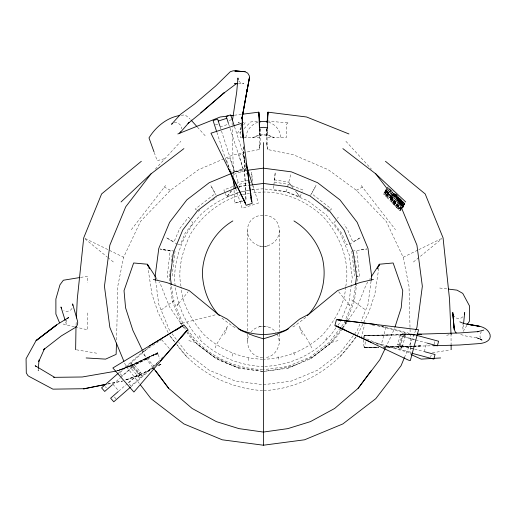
<?xml version="1.0" encoding="UTF-8"?>
<svg xmlns="http://www.w3.org/2000/svg" width="516" height="516" viewBox="0 0 516 516"><rect width="100%" height="100%" fill="white"/><g stroke="black" fill="none" stroke-linecap="round" stroke-linejoin="round"><path stroke-width="0.39" stroke-dasharray="2.58 1.94" d="M267.365 127.839L267.32 134.902L267.32 129.374M410.659 354.376L409.02 286.283L403.157 257.258L386.278 221.39L356.343 190.288L328.253 169.719L293.759 154.89L267.688 149.53L266.45 143.003L266.682 128.665M363.393 339.741L363.516 344.34L364.328 347.571L378.602 347.41M365.218 341.798L364.973 345.984L364.328 347.571L378.731 347.191L364.328 347.571M116.603 339.915L117.764 286.283L123.627 257.258L140.507 221.39L170.441 190.288L198.531 169.719L233.026 154.89L259.103 149.53L259.548 146.318L259.903 128.69M76.065 325.067L76.252 321.126M273.822 185.87L273.564 189.662L286.309 191.688L300.009 196.977L301.46 193.474M273.873 185.109L275.221 172.273L274.557 182.142L288.27 184.315L302.911 189.965L301.75 192.771M38.3 369.308L38.178 370.856L37.984 369.301M463.491 324.409L463.007 329.156L462.588 324.59M361.277 338.29L364.541 324.88M172.112 276.002L175.021 251.24M170.261 269.416L169.229 277.279L172.434 301.647L180.929 322.165M171.299 261.554L172.434 252.905M247.499 330.775L247.499 230.639C247.287 209.999 279.498 209.999 279.285 230.639L279.285 330.775M262.709 357.704C251.234 357.704 243.617 343.669 249.628 333.955M279.285 230.639C279.53 240.837 268.92 248.415 259.277 245.99M279.285 333.955C281.272 344.03 276.415 357.078 264.766 357.614M345.681 287.135C344.424 305.285 334.323 321.352 322.661 334.781C306.749 349.719 286.032 358.594 264.166 359.226M345.785 286.361C350.403 260.961 339.889 234.812 322.661 216.243C303.911 198.802 277.402 188.353 251.769 193.223M355.298 285.89L353.35 300.66L344.049 323.126L329.247 342.411L309.961 357.214L287.496 366.515L263.392 369.688M371.068 281.13L367.992 304.485L361.084 321.171M245.926 137.559C246.287 130.219 251.931 123.782 258.955 121.879M248.222 360.484L248.738 356.679M378.796 268.159L374.88 294.075L368.805 312.27L357.594 334.697M259.103 149.53L260.335 143.003L260.103 128.665M363.619 337.103L364.264 335.516L391.773 334.787L394.869 327.383M245.719 170.454L245.016 169.816L245.216 168.88L245.719 170.454L233.38 174.44L232.245 127.639M259.548 146.318L260.335 143.003M232.116 356.143L232.993 352.486M286.303 191.713L287.289 188.018M290.676 174.801L288.708 182.2L292.946 187.74M287.483 187.276L288.27 184.315M399.339 344.946L401.661 336.271M399.971 345.404L402.441 336.193M400.229 347.229L403.583 334.697L405.163 335.123L404.247 335.368L401.319 334.587L402.235 334.336L402.48 333.413L401.816 332.743L405.034 333.607L405.699 334.278L401.848 348.648L400.938 348.9L397.72 348.036L398.629 347.784L398.874 346.862L398.21 346.191L401.138 346.978L401.803 347.649L400.229 347.229L401.138 346.978M424.313 351.635L426.635 342.966M430.57 357.427L431.189 355.124M434.13 344.153L434.949 341.076M66.661 319.765L66.183 321.223L66.396 324.306L65.448 321.294M228.769 166.907L226.292 159.238L229.917 158.064L234.316 171.68L234.696 171.957L243.242 169.196L238.992 155.135L242.623 153.962L245.848 163.933M154.477 367.463L139.778 374.739L138.552 376.448L139.784 375.371L131.238 365.612L130.013 366.689L130.941 366.508L131.238 365.612L157.599 352.809L159.812 359.026M224.544 334.458L227.691 326.106L216.481 344.533L215.191 347.919M174.292 251.099L160.024 248.989L170.435 250.924L169.964 252.092L167.184 277.156L170.706 276.331M325.731 339.915L327.447 335.71M359.878 324.074L357.175 330.608L339.967 353.034L317.54 370.243L291.417 381.06L263.392 384.749L235.367 381.06L209.244 370.243L186.818 353.034L178.691 342.443M404.409 357.633L415.702 330.356M390.922 190.636L389.651 191.804M392.341 193.423L392.534 193.023L387.716 187.966M390.541 198.267L390.244 198.892L400.532 209.67M391.07 197.164L390.593 198.157L400.339 208.374M391.463 196.344L391.115 197.073L395.985 202.182M392.205 197.576L389.883 199.64L398.062 208.361L399.803 206.813M402.854 207.606L403.151 206.98L400.442 204.143M403.202 206.871L403.68 205.871L393.392 195.093M404.118 204.962L393.856 194.126L392.044 195.828M398.604 201.801L402.396 205.774L404.77 203.594L398.268 196.79M385.594 347.681L391.773 334.787M310.445 195.545L316.011 185.502L311.606 193.635L331.511 209.032L329.743 210.496M463.149 331.446L466.903 325.319M367.85 282.059L366.141 284.697L357.272 306.807L348.3 320.01M369.559 279.414L370.411 278.098M481.493 331.607C479.493 333.987 479.487 337.709 481.422 340.134L479.699 338.522L482.099 340.089L477.468 338.09L478.532 338.277L465.871 336.026L459.692 334.194M342.463 328.595L337.98 335.194L331.369 342.437L310.477 358.826L287.767 368.237L264.179 371.339L279.749 369.198L296.687 364.522L314.541 355.666L329.976 343.862L344.946 324.358L354.35 301.647L357.562 277.279L357.349 275.705M342.914 327.931L347.849 320.668M237.263 133.36L241.391 127.865M243.687 124.814L245.519 122.369L238.121 122.26L240.366 124.317M250.892 332.31C254.459 327.196 261.612 325.396 267.507 326.551M335.948 327.795C320.475 351.822 292.379 365.496 264.186 366.399M337.896 325.261L340.328 322.087L349.203 300.66L352.228 277.666L349.203 254.678L340.328 233.251L326.209 214.85L307.813 200.737L286.386 191.862L264.186 188.933M335.568 220.751L333.755 223.105L341.773 233.374L346.475 244.752L348.623 244.429M337.38 218.397L338.29 217.223M131.328 229.697L165.61 185.508M72.027 308.433C70.408 311.219 66.564 312.219 63.778 310.613M356.279 336.632C335.4 367.934 302.066 388.516 264.179 390.606M178.678 303.492L188.108 291.753M339.87 357.027L357.246 335.4M157.412 362.877L154.174 366.425L141.977 352.493L161.444 339.728M157.954 362.29L163.346 356.382M155.342 169.132L180.884 141.287M239.559 133.07L241.243 131.399M244.042 128.626L250.757 121.957L259.696 120.899M387.426 187.54L388.329 186.682M389.335 191.623L390.722 190.301M389.574 191.913L390.967 190.591M390.67 191.881L392.076 190.539M391.767 193.003L393.192 191.642M391.122 193.835L392.992 192.062L391.425 190.307M391.438 193.739L392.87 192.32L388.051 187.269L385.626 189.604L388.271 192.513L389.109 192.358M386.555 189.004L385.207 190.43L386.02 191.281L387.181 190.249M386.22 189.701L385.02 191.217L389.651 196.261M386.716 190.062L384.343 192.236L388.361 196.609L390.683 194.545M386.987 190.662L383.498 194.003L384.31 194.855L386.774 192.5L384.452 194.571L386.2 196.809L388.651 194.474L386.329 196.544L388.316 199.066L390.825 196.596L386.007 191.539M387.155 191.004L385.413 192.552L389.419 196.751L390.58 195.719M387.077 191.159L385.336 192.713L384.523 191.855L386.465 189.882L388.335 191.862M388.122 192.068L386.961 193.1L385.826 191.694M389.07 192.197L387.909 193.236L386.155 190.997M387.613 193.848L388.774 192.816M388.98 192.752L387.819 193.784L389.832 195.893L390.993 194.861M390.954 196.332L386.49 191.513L386.361 190.804L383.93 193.094L386.594 195.983L389.116 193.855L390.625 195.435M390.935 195.932L389.128 197.505L384.188 192.552L386.561 190.378L388.696 192.616M392.16 194.887L394.482 192.816M392.063 195.08L394.385 193.016L404.673 203.794L401.796 207.026M391.128 195.964L388.806 198.028L386.794 195.919M391.908 195.409L394.295 193.203L404.583 203.981L402.274 206.019L398.487 202.046M391.818 195.603L394.14 193.532L404.428 204.317M391.696 195.848L394.069 193.681L404.357 204.459L401.932 206.742M391.618 196.016L393.94 193.952L404.228 204.729M391.954 196.016L393.734 194.377L404.022 205.155M390.754 197.828L391.986 196.648M390.625 198.099L392.366 196.544M390.483 198.389L392.283 196.719M390.367 198.628L392.166 196.964M390.27 198.834L392.057 197.196M398.197 204.749L396.456 206.303L392.953 202.633M399.274 207.226L398.113 208.258L400.171 210.418L401.332 209.386M400.158 207.703L398.417 209.257L391.212 201.704L393.534 199.64L394.617 200.647M402.138 206.31L404.55 204.046M402.074 206.445L404.396 204.375M401.674 207.271L404.047 205.11M402.203 206.877L403.944 205.329M402.648 206.639L403.809 205.607M401.338 207.98L404.073 205.058L393.785 194.274M402.396 207.161L403.602 206.032L393.347 195.196M402.241 207.49L403.467 206.323M401.603 208.129L403.344 206.581L397.404 200.298M401.383 208.587L403.125 207.039M401.171 209.032L403.002 207.29M401.203 209.928L399.732 210.792L389.58 200.002L391.902 197.931L399.519 206.277M118.422 373.113L145.286 349.596M149.395 346.9L119.589 372.991L122.099 375.861L134.657 364.87M130.941 366.508L133.07 364.638L132.141 364.818L131.516 364.103L131.812 363.206L129.471 365.257L129.168 366.154L138.972 377.351L139.9 377.17L142.242 375.119L141.313 375.3L140.687 374.577L140.984 373.681L139.855 374.674L124.846 380.208L139.778 374.739M112.759 384.414L120.351 377.764M120.944 377.241L134.612 365.276L140.526 372.036L126.265 384.517M118.674 391.167L125.749 384.975M140.939 372.049L128.381 383.04L130.896 385.91L159.502 360.865M130.941 386.761L156.883 364.051M413.387 262.025L441.825 238.824M198.221 211.47L199.834 210.225M212.702 200.273L216.456 197.37M242.913 201.227L234.477 203.169L243.391 200.214M243.526 146.802L246.048 199.911L245.132 200.421M462.904 316.805C460.298 319.546 455.338 318.914 453.551 315.56M310.477 358.826L329.982 343.862M305.827 317.411L293.901 326.512L291.695 327.428M390.406 189.901L389.09 188.856M161.205 309.942L175.072 299.925M349.338 244.32L360.568 237.592L355.034 240.849L352.647 241.546L347.158 228.769L344.043 224.705M387.058 189.901C385.484 190.114 387.632 192.526 388.335 191.442M356.343 190.288L362.709 186.953M153.736 368.076L139.643 375.487L124.814 380.311M158.664 365.483L161.482 363.999L161.102 362.806M132.199 365.399L138.733 362.09M158.683 365.386L161.482 363.999L158.599 365.425M139.855 374.674L153.549 367.914M403.157 257.258L418.121 249.97M418.831 249.621L441.632 238.508M287.767 368.237L296.687 364.522M231.736 173.363L235.367 171.86L246.267 170.422M241.701 194.551C220.506 200.892 202.414 214.772 190.804 233.6C182.858 249.815 177.343 268.255 181 286.361M232.658 186.579L223.873 189.965L225.034 192.771M238.315 192.526L226.776 196.977L225.324 193.474M131.238 365.612L116.719 370.94L131.174 365.67L157.599 352.809L131.174 365.67L116.79 370.869M215.333 124.924L218.358 123.943M229.169 120.454L232.194 119.473M220.145 126.897L228.691 124.137M234.316 171.68L243.391 168.745M231.961 173.163L246.119 168.59M331.369 342.437L337.98 340.599M164.333 158.747L157.186 160.682L154.013 151.872M181.987 323.287L216.352 314.579M446.624 335.297L451.964 334.129M107.812 383.975L122.634 380.976M107.773 384.014L122.589 381.034M352.493 251.099L366.702 249.009M138.856 375.551L139.784 375.371M432.44 352.815L450.378 349.803M247.983 180.555L238.076 182.2L237.121 183.406L238.076 182.2L236.109 174.801M80.612 277.408L87.675 276.247L87.675 282.749M250.705 182.387L238.515 184.315L239.695 188.753M240.475 191.688L248.718 190.378M251.718 189.901L253.221 189.662L252.963 185.87M361.052 249.867L366.76 248.989M239.018 186.321L248.454 185.076M239.289 186.599L248.622 185.373M263.392 188.83C239.953 189.507 217.629 198.757 200.576 214.85C184.483 231.903 175.234 254.233 174.556 277.666C175.234 301.105 184.483 323.435 200.576 340.483C217.629 356.582 239.953 365.825 263.392 366.502M242.475 194.448L250.995 193.326M267.507 245.99C257.865 248.415 247.254 240.837 247.499 230.639M259.277 326.551C265.172 325.396 272.325 327.196 275.892 332.31M181.271 115.313L184.986 114.842L189.927 118.783M234.367 115.229L242.243 114.242M174.227 122.782C177.917 121.828 181.748 125.033 181.606 128.813M412.645 346.436L400.016 347.171L384.156 347.345M413.432 346.391L421.327 345.933L383.53 347.01M364.922 337.458L364.264 335.516L402.686 334.948L416.277 334.258M420.933 345.804L383.427 347.036M416.154 334.368L364.025 335.658M245.41 199.834L246.048 199.911M402.686 334.948L415.851 334.478M383.53 347.068L413.129 346.281M413.929 346.262L433.118 345.746M364.264 335.516L415.651 334.407M364.09 347.3L378.596 347.1M238.418 83.715L243.836 83.715L240.933 83.076L238.779 80.986M439.722 288.031L447.578 288.992M262.618 359.226C240.753 358.594 220.035 349.719 204.123 334.781C192.468 321.352 182.361 305.285 181.103 287.135M262.618 369.585C233.742 368.579 204.646 355.066 188.469 330.588M187.637 331.911L196.809 343.862L216.307 358.826L239.018 368.237L263.392 371.443M262.612 371.339C245.281 369.114 226.75 365.915 212.244 355.666C203.485 348.403 193.255 342.353 187.011 332.556M262.605 390.606C229.143 388.451 196.512 372.133 176.82 344.669M178.162 244.429L180.31 244.752L185.012 233.374L193.029 223.105L191.217 220.751M372.507 325.093L385.987 327.138L381.201 345.023L361.929 336.871M170.435 250.924L161.837 249.609L161.063 249.118M267.088 120.899L281.265 122.369L288.663 122.26L286.419 124.317L286.419 137.559L266.772 137.559L266.772 128.716M274.228 179.794L288.708 182.2L292.953 187.727M76.407 349.803L96.679 353.208M74.381 326.802L64.997 324.661L61.559 323.416M75.162 326.983L87.675 329.834L87.675 311.928M356.079 276.331L359.6 277.156L356.827 252.092L356.35 250.924M380.827 325.751L416.083 335.2M377.854 325.654L417.07 336.161M399.816 335.49L416.083 339.851M426.951 343.05L400.055 335.845L397.726 344.514L414.077 348.893M414.567 349.029L424.629 351.725M397.346 344.701L413.613 349.061M372.642 342.031L412.626 352.744M376.035 343.637L410.955 352.996M188.804 340.599L195.416 342.437M268.514 122.157C275.273 124.117 280.491 130.522 280.859 137.559M235.09 327.428L232.884 326.512L220.958 317.411M239.018 368.237L230.097 364.522L212.244 355.666L196.809 343.862M480.809 339.483L476.481 337.509L482.099 340.089M85.153 238.508L123.627 257.258M164.075 186.953L170.441 190.288M177.446 244.32L166.223 237.592L171.751 240.849L174.137 241.546L179.626 228.769L188.495 217.223L190.765 220.164M351.719 299.925L365.58 309.942M323.461 207.522L328.563 211.47M84.966 238.824L107.218 256.981M107.838 257.484L113.397 262.025M196.454 210.006L195.274 209.032L215.178 193.635L210.78 185.502L215.965 194.874M403.583 334.697L404.247 335.368M397.726 196.222L395.024 193.384L396.636 195.113M394.23 193.345L404.518 204.123M394.018 193.784L404.305 204.562M393.695 194.468L403.976 205.245M393.624 194.616L403.912 205.394M393.54 194.784L403.828 205.561M393.489 194.9L403.776 205.678M394.94 196.996L403.589 206.065M396.004 198.325L403.525 206.2M396.933 199.582L403.435 206.394M398.442 201.537L403.312 206.639M396.436 199.531L398.062 201.234M398.358 201.704L403.235 206.806M398.442 202.143L400.068 203.846M400.384 204.265L403.093 207.103M400.326 204.388L403.035 207.226M400.448 204.742L401.532 205.878M388.038 192.965L390.019 195.487M391.438 196.396L393.011 198.196M391.334 196.615L393.831 199.279M391.257 196.764L393.966 199.602M391.199 196.893L394.985 200.866M391.051 197.202L396.469 202.872M390.993 197.318L397.494 204.13M390.947 197.415L397.991 204.787M390.857 197.615L400.603 207.825M390.793 197.744L401.08 208.522M390.735 197.867L401.022 208.645M390.651 198.041L400.397 208.258M390.515 198.325L400.803 209.109M390.444 198.473L400.732 209.251M390.393 198.576L400.68 209.354M390.341 198.679L400.59 209.554M397.172 195.68L404.718 203.704M344.862 322.068L346.365 323.68M345.901 141.287L371.443 169.132M197.409 127.117L205.42 136.037M161.669 339.741L169.422 348.59M133.463 366.289L139.372 373.042M132.747 366.541L139.03 373.719M112.92 384.265L118.835 391.025M105.354 386.665L106.399 387.864M114.41 397.01L115.984 398.803M388.632 198.396L386.594 195.983M338.677 291.753L347.61 302.873M175.001 342.192L169.538 335.4L174.879 342.198M176.988 344.669L186.915 357.027M361.174 185.508L395.456 229.697M183.773 326.873L185.702 329.395M172.002 333.723L176.782 339.954M139.339 383.472L125.736 365.741L124.517 362.793M295.771 191.436L300.009 196.977L295.778 191.423M152.8 367.411L146.957 359.704L142.539 350.577M388.722 188.43L388.542 187.94M180.284 322.648L169.519 306.807L160.65 284.697L158.941 282.059M180.729 323.313L182.077 325.293M182.529 325.951L185.218 329.911M155.948 277.434L157.232 279.414M168.139 332.594L157.98 312.27L151.904 294.075L147.995 268.159M226.163 161.031L230.497 170.506M230.833 171.235L231.832 173.421M277.156 333.955L278.743 337.787L279.285 341.902M182.741 323.126L173.434 300.66L171.493 285.89M169.609 330.608L158.793 304.485L155.716 281.13M199.337 335.71L201.053 339.915M311.593 347.919L310.303 344.533L299.099 326.106L302.241 334.458M351.77 251.24L354.673 276.002M234.509 126.646L245.177 159.676M252.782 185.418L258.484 203.059L242.146 208.335L235.954 189.159M228.64 123.975L243.242 169.196M220.093 126.736L234.696 171.957M233.38 174.44L232.871 172.866L233.58 173.505L233.677 176.711M216.894 132.335L226.582 162.34M293.791 352.486L294.675 356.143M266.45 143.003L267.688 149.53M243.778 155.342L246.983 174.382M278.047 356.679L278.563 360.484M354.763 256.052L354.969 257.619M355.389 260.767L355.595 262.341M356.008 265.482L356.317 267.843M356.73 270.984L356.937 272.558M252.659 181.316L251.569 172.273L251.976 178.349M243.5 146.75L245.919 199.815M234.09 190.34L234.477 203.169M232.103 122.808L232.219 126.833M266.882 128.69L267.236 146.318M451.003 333.768L451.1 344.108M259.425 128.626L259.471 134.902L259.471 129.374M260.012 128.716L260.012 137.559L240.366 137.559L240.366 125.098M247.499 333.955L247.499 341.902M386.026 195.113L388.348 193.049L387.123 191.765L384.801 193.829L386.026 195.113M231.478 190.81L226.776 196.977L231.484 190.817M157.728 353.215L153.62 355.937L152.82 355.621L157.98 353.976L157.728 353.215M146.492 358.859L135.321 364.606L149.505 357.885L146.492 358.859M157.735 353.137L131.961 365.612L117.048 371.139L157.735 353.137M258.806 135.386L252.672 137.559C259.477 134.031 267.307 134.031 274.112 137.559L267.978 135.386L263.379 134.708L258.806 135.386"/><path stroke-width="0.77" d="M75.633 349.674L75.994 326.641M116.493 343.127L116.126 354.376L105.599 359.123L86.153 357.956M76.394 317.979L77.271 299.061L83.727 237.811L101.607 193.932L141.339 161.289M38.358 368.534L39.01 360.007M463.574 323.635L464.697 312.541L464.477 314.102M355.498 284.335L356.524 276.557L353.35 252.453L344.049 229.994L329.247 210.702L309.961 195.906L287.496 186.599L263.392 183.425L249.396 185.27M371.172 280.356L371.681 276.46L367.992 248.435L357.175 222.312L339.967 199.885L317.54 182.677L291.417 171.86L263.392 168.171L247.041 170.319M266.875 122.356L267.088 120.899M232.458 120.441L236.715 91.996L237.947 78.006L238.173 79.561M379.15 265.805L379.389 264.231L393.14 262.979L402.757 290.663L401.209 307.807L395.114 326.634M242.178 117.809L247.293 88.868L241.894 118.764L249.505 77.316L249.28 75.762L247.732 73.137L245.113 71.724L233.284 70.782L230.33 71.698L215.707 85.972L194.674 103.942L180.529 114.307L171.531 124.272L172.783 123.35M404.409 357.633L401.048 365.741L375.79 398.662L342.869 423.926L304.53 439.806L263.392 445.218L222.254 439.806L183.915 423.926L151.001 398.662L140.313 384.736M416.012 329.621L416.928 327.408L422.346 286.27L416.928 245.132L401.048 206.793L375.79 173.873L342.869 148.614M38.739 361.568L44.64 348.339L43.828 349.493M377.26 268.849L379.389 264.231L371.268 276.776M385.252 348.39L379.828 359.704L358.11 388.329L334.632 408.478L310.413 421.63L287.838 428.628L263.392 432.066L238.947 428.628L216.372 421.63L192.152 408.478L168.674 388.329L153.768 368.676M467.322 324.635L469.405 321.229L469.566 306.04L462.755 293.385L457.002 290.147L448.365 289.089M358.11 388.329L371.088 370.83M183.915 148.614L151.001 173.873L125.736 206.793L109.856 245.132L104.445 286.27L109.856 327.408L123.904 361.323M307.497 315.566C321.894 300.37 327.273 278.111 322.332 257.877C317.714 242.494 307.684 229.304 293.959 220.932M180.755 131.806L179.787 133.031L189.108 122.376L188.024 123.472L202.072 111.998L224.221 92.745L200.737 112.765M177.188 305.343L178.181 304.111M180.606 337.477L187.082 330.388L133.908 392.025L112.856 367.979L182.928 325.641L176.214 330.046M121.066 201.95L151.001 173.873M118.145 373.358L101.568 387.871L104.709 391.457L112.372 384.749M118.287 391.502L110.624 398.21L113.765 401.796L130.335 387.29M160.47 360.916L187.998 329.589L183.844 324.841L149.466 345.939M67.506 318.501L68.641 317.508L55.451 325.59L36.056 340.65L26.071 358.73L26.29 372.875L27.838 375.519L29.083 376.428L52.916 389.148L84.405 388.709M43.363 349.867L61.378 335.871L75.175 327.589C77.355 326.138 78.239 323.248 77.426 320.791L72.633 303.905L72.84 305.446M232.832 220.932C214.379 231.897 202.749 252.24 202.375 273.667C203.085 289.128 208.567 304.227 219.287 315.566M223.041 93.751L236.876 83.276M231.013 173.66L209.244 182.677L186.818 199.885L169.609 222.312L158.793 248.435L155.103 276.46L155.613 280.356M237.837 187.198L216.83 195.906L197.538 210.702L182.741 229.994L173.434 252.453L170.261 276.557L171.286 284.335M288.754 328.647C273.074 336.4 253.711 336.4 238.031 328.647M177.846 133.954L220.184 117.003L228.059 116.016M218.262 121.066L226.808 118.312M483.802 330.092L477.352 331.762L478.422 331.601L459.511 332.962L417.076 334.22M180.419 323.68L181.987 323.287M373.416 279.433L360.284 282.471L337.683 290.521L308.871 314.186L299.499 319.146L285.825 330.479L272.945 335.826L263.392 338.818L253.84 335.826L240.959 330.479L227.292 319.146L217.913 314.186L189.101 290.521L166.5 282.471L153.368 279.433M105.464 384.446L83.605 388.87L106.219 384.323M116.036 371.139L82.25 376.99L53.503 377.344M79.832 277.537L63.358 280.233L59.959 284.826L55.883 299.016L55.883 314.044L59.495 322.674M236.102 83.469L234.548 83.715L237.644 83.715M179.787 115.5C166.965 117.513 155.555 127.059 148.989 137.907L154.013 151.872M230.426 115.719L233.574 115.326M243.03 114.139L258.787 112.166L259.419 118.158L259.471 128.581M259.406 121.802L263.405 121.363L267.378 121.802M440.632 357.956L421.185 359.123L411.362 354.692M416.941 334.329L419.308 334.226M417.399 334.426L421.275 334.291L417.257 334.374M433.118 345.746L459.498 345.017L478.319 343.662C483.479 343.45 491.638 341.315 490.039 334.491C485.556 322.706 469.083 326.931 459.84 321.823M243.617 71.601L234.883 70.976L245.113 71.724M376.396 324.564L336.503 319.507L334.871 325.596L371.604 342.45M267.365 127.839L263.392 127.317L259.419 127.839L258.787 112.166L259.471 120.686M343.172 320.649L337.619 319.804L418.579 329.75L410.31 360.62L408.44 360.123L335.987 325.899L344.882 329.66M344.759 320.887L347.133 321.249M348.719 321.487L350.306 321.726M416.515 335.316L438.606 341.237L437.375 345.843L427.338 343.153M425.016 351.828L435.046 354.511L433.814 359.123L411.723 353.202M348.939 133.954L306.601 117.003L267.998 112.166L267.365 118.158L267.32 120.686L267.998 112.166L267.32 128.581M54.522 377.286L35.185 365.747L36.43 366.657M385.446 161.289L425.178 193.932L443.057 237.811L449.513 299.061L451.003 333.768M375.79 173.873L405.718 201.95M456.279 332.917L455.338 331.969L454.183 329.285L452.79 312.541L454.183 329.285M190.997 119.976L196.873 126.517M348.603 304.111L349.596 305.343M155.697 370.83L168.674 388.329M155.522 276.776L147.402 264.231L133.644 262.979L124.027 290.663L125.575 307.807L132.889 330.395L142.19 349.861M149.524 268.849L147.402 264.231L147.634 265.805M243.52 198.918L245.519 203.291L210.954 133.199L241.372 123.376L251.524 201.356L250.86 197.389M61.565 308.433L60.965 306.994L65.216 320.539M234.29 125.962L230.704 114.862L226.169 116.326L228.472 123.466M246.403 163.456L252.169 203.356L246.171 205.291L228.536 168.39M246.835 167.003L252.537 184.651M219.932 126.227L217.623 119.086L213.082 120.551L216.668 131.657M230.252 171.512L235.702 188.392M259.696 120.899L259.909 122.356M452.977 314.102L454.035 327.731M233.819 181.522L234.038 188.74M451.113 344.901L451.158 349.674M263.392 142.577L263.392 445.218M249.505 77.316L246.9 91.48L249.505 77.316M37.133 339.799L36.056 340.65L56.67 324.99L37.133 339.799M479.706 326.409L466.999 324.145L479.706 326.409M243.107 137.946L242.12 117.029L243.075 137.927"/></g></svg>
